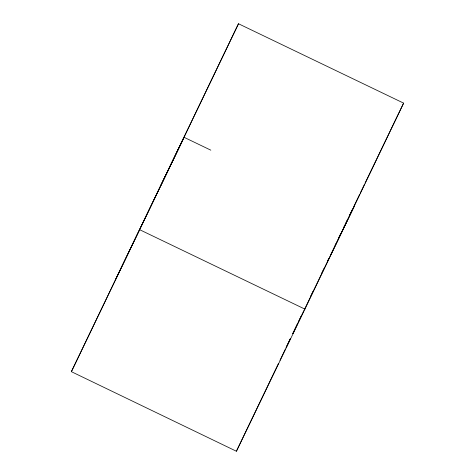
<?xml version="1.0" encoding="UTF-8"?>
<svg xmlns="http://www.w3.org/2000/svg" width="475" height="475" viewBox="0 0 475 475"><rect width="100%" height="100%" fill="white"/><g stroke="black" fill="none" stroke-linecap="round" stroke-linejoin="round"><path stroke-width="0.71" d="M71.381 371.67L238.492 23.75L403.619 103.128L304.92 309.13L236.408 451.25L71.381 371.67L238.492 23.75M236.408 451.25L278.392 363.63M279.989 360.287L285.439 348.917M290.249 338.883L286.081 347.581L290.255 338.924M292.808 333.533L294.09 330.861M294.732 329.519L297.297 324.17M298.9 320.827L301.144 316.142M310.757 296.079L313.001 291.395M321.652 273.333L323.897 268.654M327.423 261.298L328.7 258.62M115.668 279.229L184.08 137.311L210.829 150.171M335.113 245.243L335.754 243.907M338.331 238.569L340.581 233.902M343.799 227.228L344.44 225.892M345.082 224.562L347.658 219.224M349.262 215.888L352.48 209.214M354.089 205.877L359.557 194.536M360.198 193.2L364.384 184.526M365.026 183.19L403.619 103.128M292.796 333.634L303.988 310.377M304.707 308.94L310.169 297.611M310.383 297.089L354.172 206.334L330.843 254.564M160.752 185.541L184.08 137.311M139.792 229.757L304.92 309.13"/></g></svg>
